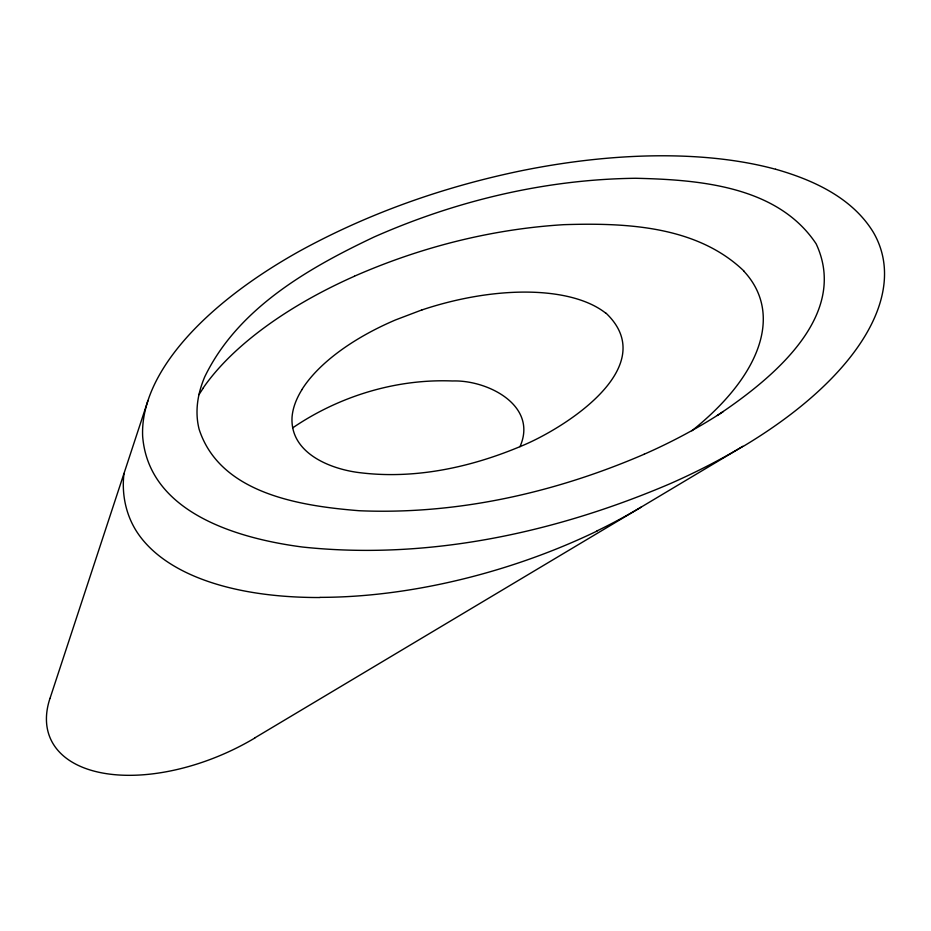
<?xml version="1.0" encoding="UTF-8"?>
<svg xmlns="http://www.w3.org/2000/svg" width="931" height="931" viewBox="0 0 931 931"><rect width="100%" height="100%" fill="white"/><g stroke="black" fill="none" stroke-linecap="round" stroke-linejoin="round"><path stroke-width="1.4" d="M123.986 473.472C121.391 494.687 126.185 516.728 138.521 534.313A343.074 165.194 -17.2 0 0 319.985 597.527M49.995 698.425L147.959 400.586A366.092 169.035 -16.4 0 1 299.212 251.335C368.501 213.222 443.889 186.759 521.255 170.769A395.477 184.827 -16.3 0 1 775.535 169.256M519.975 446.682C538.316 405.357 487.285 379.72 452.524 380.977C396.094 378.719 339.163 396.152 292.602 427.923M198.978 394.628L203.412 387.82M717.312 415.482C770.228 380.023 850.061 316.552 816.15 243.841C777.699 185.909 699.065 179.695 635.675 178.275C545.671 179.299 456.318 200.665 374.134 236.986C308.033 268.303 237.754 308.475 204.704 376.904A313.817 144.456 -16.3 0 0 198.012 399.702A317.506 146.19 -16.2 0 0 199.141 429.331C220.181 493.919 300.771 506.01 359.11 510.723C456.853 514.89 554.701 492.848 644.194 454.223M254.71 737.946L742.961 446.31A375.717 174.504 -16 0 1 669.738 483.864C554.736 532.916 427.69 560.334 302.494 547.032C238.848 538.712 148.751 513.26 142.652 436.36A373.075 172.41 -16.3 0 1 147.959 400.586M354.432 276.204C420.544 247.169 491.638 229.084 563.779 224.674C625.644 222.695 696.993 225.686 744.148 271.224M421.976 309.883L395.617 319.892A166.37 78.879 -17.1 0 0 301.865 389.647M775.581 169.221C813.066 179.881 852.051 197.605 873.197 232.063A370.468 172.433 -16 0 1 743.182 446.415M605.813 312.956C662.581 366.593 564.407 428.225 522.221 445.705C471.784 467.118 416.029 479.349 361.17 472.843C331.355 469.62 290.251 453.665 292.02 417.6A166.952 79.147 -17.1 0 1 301.958 389.635M723.306 411.537A317.075 146.644 -16 0 1 644.194 454.223M641.098 507.162A333.007 161.016 -17.2 0 1 596.899 530.949M597.015 531.066A339.082 163.542 -17.2 0 1 320.089 597.353M203.261 387.843A290.507 137.288 -17 0 1 354.455 276.239M743.95 271.293A292.695 139.08 -16.7 0 1 691.861 430.797M254.791 738.039A152.777 83.569 -23.6 0 1 101.63 772.835A152.777 83.569 -23.6 0 1 49.96 698.436M421.987 309.918A174.586 83.057 -17.1 0 1 605.604 313.049"/></g></svg>
